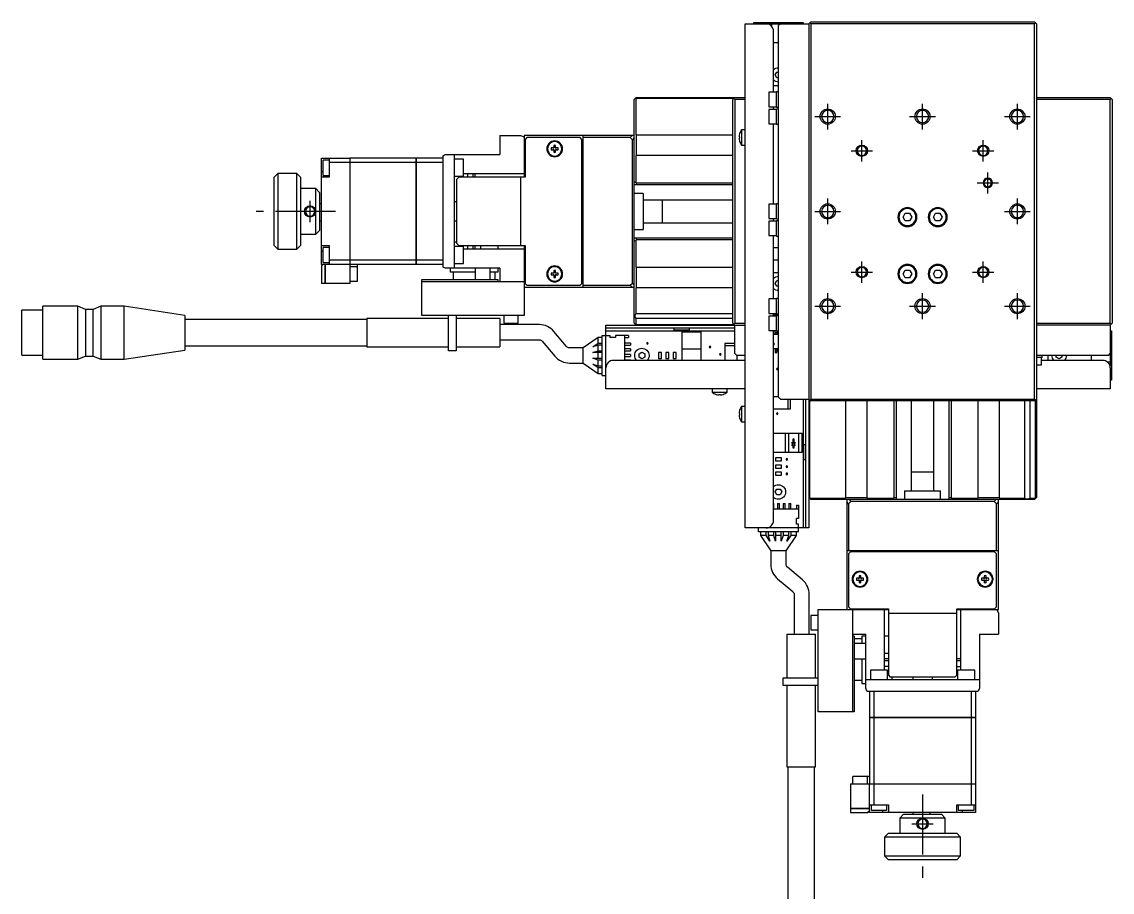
# Model space of a CAD drawing. Extents: x 0 to 465, y -8 to 372.
# Drawn here: x 0 to 287.5, y 142.9 to 372.4 of the extents above; entities that cross this region are included whole.
import ezdxf

# ---------------------------------------------------------------- set-up
doc = ezdxf.new("R2010")
doc.units = 0
doc.header["$LTSCALE"] = 0.5
doc.linetypes.add('CENTER', pattern=[50.8, 31.75, -6.35, 6.35, -6.35])
for name, color, linetype in [('MSM_CENTER', 1, 'CENTER'), ('MSM_CONTINUOUS', 7, 'CONTINUOUS'), ('MSM_NARROW', 5, 'CONTINUOUS')]:
    doc.layers.add(name, color=color, linetype=linetype)

msp = doc.modelspace()

# ---------------------------------------------------------------- linework, layer by layer
at = {"layer": 'MSM_CENTER'}
for p, q in [((212.5, 344.01), (212.5, 350.81)), ((237.5, 344.01), (237.5, 350.81)), ((262.5, 344.01), (262.5, 350.81)), ((209.1, 347.41), (215.9, 347.41)), ((234.1, 347.41), (240.9, 347.41)), ((259.1, 347.41), (265.9, 347.41)), ((221.5, 335.61), (221.5, 341.21)), ((253.5, 335.61), (253.5, 341.21)), ((218.7, 338.41), (224.3, 338.41)), ((250.7, 338.41), (256.3, 338.41)), ((254.7, 327.11), (254.7, 332.71)), ((251.9, 329.91), (257.5, 329.91)), ((76, 319.61), (76, 325.21)), ((212.5, 319.01), (212.5, 325.81)), ((262.5, 319.01), (262.5, 325.81)), ((82.75, 322.41), (61.75, 322.41)), ((209.1, 322.41), (215.9, 322.41)), ((259.1, 322.41), (265.9, 322.41)), ((221.5, 303.61), (221.5, 309.21)), ((253.5, 303.61), (253.5, 309.21)), ((218.7, 306.41), (224.3, 306.41)), ((250.7, 306.41), (256.3, 306.41)), ((212.5, 294.01), (212.5, 300.81)), ((237.5, 294.01), (237.5, 300.81)), ((262.5, 294.01), (262.5, 300.81)), ((209.1, 297.41), (215.9, 297.41)), ((234.1, 297.41), (240.9, 297.41)), ((259.1, 297.41), (265.9, 297.41)), ((237.5, 168.66), (237.5, 146.66)), ((234.7, 160.91), (240.3, 160.91))]:
    msp.add_line(p, q, dxfattribs=at)
at = {"layer": 'MSM_CONTINUOUS'}
for p, q in [((190.7, 238.91), (190.7, 371.91)), ((190.7, 371.91), (207.5, 371.91)), ((193, 371.91), (193, 372.21)), ((193, 372.21), (206, 372.21)), ((197.75, 371.17), (197.75, 371.91)), ((200, 371.91), (199.5, 371.41)), ((199.5, 273.41), (199.5, 371.41)), ((206, 372.21), (206, 371.91)), ((208, 372.41), (207.5, 371.91)), ((207.5, 371.91), (207.5, 238.91)), ((208, 371.91), (207.75, 372.16)), ((208, 372.41), (267, 372.41)), ((267, 371.91), (208, 371.91)), ((208, 371.91), (208, 272.91)), ((267.5, 371.91), (267, 372.41)), ((267.25, 372.16), (267, 371.91)), ((267, 272.91), (267, 371.91)), ((267.5, 371.91), (267.5, 246.91)), ((198.2, 353.81), (198.2, 369.91)), ((198.2, 366.91), (199.5, 366.91)), ((198.63, 358.41), (199.07, 359.16)), ((199.07, 357.66), (198.63, 358.41)), ((199.07, 359.16), (199.5, 359.16)), ((199.5, 357.66), (199.07, 357.66)), ((197, 353.81), (197, 350.01)), ((199, 353.81), (197, 353.81)), ((199.5, 355.51), (198.2, 355.51)), ((199, 349.91), (199, 353.91)), ((199.5, 353.91), (199, 353.91)), ((161.5, 351.91), (162, 352.41)), ((161.5, 292.91), (161.5, 351.91)), ((161.85, 352.26), (161.9, 352.21)), ((161.9, 352.21), (161.9, 342.61)), ((187.8, 352.21), (161.9, 352.21)), ((162, 352.41), (190.7, 352.41)), ((188, 352.41), (187.5, 351.91)), ((187.5, 292.91), (187.5, 351.91)), ((187.75, 352.16), (188, 351.91)), ((188, 351.91), (188, 292.91)), ((190.7, 351.91), (188, 351.91)), ((267.5, 352.41), (287, 352.41)), ((287, 351.91), (267.5, 351.91)), ((287.25, 352.16), (287, 352.41)), ((287, 351.91), (287.25, 352.16)), ((287, 292.91), (287, 351.91)), ((287.5, 351.91), (287.25, 352.16)), ((287.5, 351.91), (287.5, 292.91)), ((197, 350.01), (199, 350.01)), ((197, 349.31), (197, 345.51)), ((199, 349.31), (197, 349.31)), ((198.2, 349.31), (198.2, 350.01)), ((199, 349.91), (199.5, 349.91)), ((199, 345.41), (199, 349.41)), ((199.5, 349.41), (199, 349.41)), ((197, 345.51), (199, 345.51)), ((198.2, 324.31), (198.2, 345.51)), ((199, 345.41), (199.5, 345.41)), ((126, 342.41), (126, 337.41)), ((126, 342.41), (131.5, 342.41)), ((131.5, 342.41), (132.5, 342.03)), ((132.5, 342.41), (132.5, 331.41)), ((161.5, 342.41), (132.5, 342.41)), ((148, 302.41), (148, 342.41)), ((160.39, 341.91), (160.89, 342.41)), ((161.9, 342.61), (187.5, 342.61)), ((162, 342.61), (162, 337.11)), ((189.24, 342.86), (189.24, 342.84)), ((189.8, 343.91), (189.8, 339.91)), ((190.7, 343.91), (189.8, 343.91)), ((133.2, 341.91), (132.7, 341.41)), ((132.7, 341.41), (132.7, 331.41)), ((147.2, 341.91), (133.2, 341.91)), ((140.26, 339.83), (140.26, 339.15)), ((140.74, 339.15), (140.74, 339.83)), ((147.7, 341.41), (147.2, 341.91)), ((147.7, 303.41), (147.7, 341.41)), ((160.39, 341.91), (148, 341.91)), ((161, 341.3), (160.39, 341.91)), ((161.5, 341.8), (161, 341.3)), ((161, 303.52), (161, 341.3)), ((189.11, 342.11), (189.24, 342.11)), ((189.24, 341.71), (189.11, 341.71)), ((189.24, 342.11), (189.24, 341.71)), ((189.24, 340.98), (189.24, 340.96)), ((189.8, 339.91), (190.7, 339.91)), ((79, 336.41), (86.5, 336.41)), ((79, 308.41), (79, 336.41)), ((81, 336.41), (81, 331.41)), ((86.5, 336.41), (86.5, 303.41)), ((86.5, 336.4), (86.51, 336.4)), ((104, 336.41), (86.51, 336.41)), ((86.51, 336.41), (86.51, 304.41)), ((104, 308.41), (104, 336.41)), ((104, 336.4), (104.01, 336.4)), ((104.01, 336.41), (104.01, 308.41)), ((111, 336.41), (104.01, 336.41)), ((111, 337.03), (111, 307.79)), ((112, 337.41), (126, 337.41)), ((114, 337.41), (114, 307.41)), ((140.26, 339.15), (139.58, 339.15)), ((139.58, 338.67), (140.26, 338.67)), ((140.26, 338.67), (140.26, 337.99)), ((141.42, 339.15), (140.74, 339.15)), ((140.74, 337.99), (140.74, 338.67)), ((140.74, 338.67), (141.42, 338.67)), ((161.9, 337.11), (161.9, 330.05)), ((187.5, 337.11), (161.9, 337.11)), ((79.5, 331.91), (79.5, 335.91)), ((81, 335.91), (79.5, 335.91)), ((86.5, 335.26), (81, 335.26)), ((86.5, 335.25), (86.51, 335.25)), ((104, 335.26), (86.51, 335.26)), ((104, 335.25), (104.01, 335.25)), ((111, 335.26), (104.01, 335.26)), ((116.5, 336.16), (114, 336.16)), ((116.5, 331.66), (116.5, 336.16)), ((67.5, 332.41), (66.5, 331.41)), ((66.5, 313.41), (66.5, 331.41)), ((67.5, 332.41), (67.5, 312.41)), ((72.5, 332.41), (67.5, 332.41)), ((72.5, 312.41), (72.5, 332.41)), ((73.5, 331.41), (72.5, 332.41)), ((73.5, 331.41), (73.5, 313.41)), ((79, 332.91), (79.5, 332.91)), ((81, 331.41), (79, 331.41)), ((79.5, 331.91), (81, 331.91)), ((114, 331.66), (116.5, 331.66)), ((115.2, 331.41), (114.7, 330.91)), ((114.7, 313.91), (114.7, 330.91)), ((132.7, 331.41), (115.2, 331.41)), ((116.5, 332.41), (132.7, 332.41)), ((117.5, 332.41), (117.5, 331.41)), ((119, 331.41), (119, 332.41)), ((119.5, 331.41), (119.5, 332.41)), ((131.5, 331.41), (131.5, 313.41)), ((148, 332.41), (147.7, 332.41)), ((147.7, 330.66), (148, 330.66)), ((77.5, 328.41), (73.5, 328.41)), ((77.5, 316.41), (77.5, 328.41)), ((77.5, 328.41), (78.5, 327.41)), ((161.9, 330.05), (161.5, 330.22)), ((187.5, 329.41), (161.5, 329.41)), ((161.9, 330.05), (162, 329.91)), ((162, 329.91), (187.5, 329.91)), ((162, 329.91), (162, 329.41)), ((78.5, 327.41), (78.5, 317.41)), ((114.7, 324.91), (114, 324.91)), ((147.8, 327.41), (147.7, 327.41)), ((147.8, 317.41), (147.8, 327.41)), ((148, 327.21), (147.8, 327.41)), ((163.8, 327.16), (161.5, 327.16)), ((163.8, 327.16), (163.8, 317.66)), ((187.5, 325.41), (163.8, 325.41)), ((168.8, 325.41), (168.8, 319.41)), ((79, 324.41), (78.5, 324.41)), ((197, 324.31), (197, 320.51)), ((199, 324.31), (197, 324.31)), ((199, 320.41), (199, 324.41)), ((199.5, 324.41), (199, 324.41)), ((78.5, 319.91), (79, 319.91)), ((114, 319.91), (114.7, 319.91)), ((163.8, 319.41), (187.5, 319.41)), ((197, 320.51), (199, 320.51)), ((197, 319.81), (197, 316.01)), ((199, 319.81), (197, 319.81)), ((198.2, 319.81), (198.2, 320.51)), ((199, 320.41), (199.5, 320.41)), ((199, 315.91), (199, 319.91)), ((199.5, 319.91), (199, 319.91)), ((232.35, 320.91), (232.92, 321.91)), ((232.92, 319.91), (232.35, 320.91)), ((232.92, 321.91), (234.08, 321.91)), ((234.08, 319.91), (232.92, 319.91)), ((234.08, 321.91), (234.65, 320.91)), ((234.65, 320.91), (234.08, 319.91)), ((240.35, 320.91), (240.92, 321.91)), ((240.92, 319.91), (240.35, 320.91)), ((240.92, 321.91), (242.08, 321.91)), ((242.08, 319.91), (240.92, 319.91)), ((242.08, 321.91), (242.65, 320.91)), ((242.65, 320.91), (242.08, 319.91)), ((73.5, 316.41), (77.5, 316.41)), ((78.5, 317.41), (77.5, 316.41)), ((147.7, 317.41), (147.8, 317.41)), ((147.8, 317.41), (148, 317.61)), ((161.5, 317.66), (163.8, 317.66)), ((66.5, 313.41), (67.5, 312.41)), ((72.5, 312.41), (73.5, 313.41)), ((79, 313.41), (81, 313.41)), ((81, 313.41), (81, 308.41)), ((114, 314.41), (114.7, 314.41)), ((114.7, 313.91), (115.2, 313.41)), ((115.2, 313.41), (132.7, 313.41)), ((117.5, 313.41), (117.5, 312.41)), ((119, 312.41), (119, 313.41)), ((119.5, 312.41), (119.5, 313.41)), ((121, 312.41), (121, 313.41)), ((125.5, 313.41), (125.5, 312.41)), ((132.5, 313.41), (132.5, 294.91)), ((132.7, 313.41), (132.7, 303.41)), ((148, 314.16), (147.7, 314.16)), ((161.5, 315.41), (187.5, 315.41)), ((161.5, 314.6), (161.9, 314.77)), ((162, 314.91), (161.9, 314.77)), ((161.9, 314.77), (161.9, 307.71)), ((162, 315.41), (162, 314.91)), ((187.5, 314.91), (162, 314.91)), ((197, 316.01), (199, 316.01)), ((198.2, 299.31), (198.2, 316.01)), ((199, 315.91), (199.5, 315.91)), ((67.5, 312.41), (72.5, 312.41)), ((79, 311.91), (79.5, 311.91)), ((79.5, 308.91), (79.5, 312.91)), ((81, 312.91), (79.5, 312.91)), ((116.5, 313.16), (114, 313.16)), ((116.5, 308.66), (116.5, 313.16)), ((132.7, 312.41), (116.5, 312.41)), ((147.7, 312.41), (148, 312.41)), ((198.2, 312.91), (199.5, 312.91)), ((86.5, 308.41), (79, 308.41)), ((79.2, 308.11), (79, 308.11)), ((79, 308.11), (79, 303.41)), ((79.2, 308.41), (79.2, 308.11)), ((79.5, 308.91), (81, 308.91)), ((80, 303.41), (80, 308.41)), ((80.01, 308.41), (80.01, 303.41)), ((86.5, 309.57), (81, 309.57)), ((86.5, 309.57), (86.51, 309.57)), ((86.5, 308.42), (86.51, 308.42)), ((86.51, 308.11), (86.5, 308.11)), ((104, 309.57), (86.51, 309.57)), ((104, 308.41), (86.51, 308.41)), ((86.51, 307.91), (88.5, 307.91)), ((88.5, 304.01), (88.5, 308.41)), ((104, 309.57), (104.01, 309.57)), ((104, 308.42), (104.01, 308.42)), ((111, 309.57), (104.01, 309.57)), ((111, 308.41), (104.01, 308.41)), ((114, 308.66), (116.5, 308.66)), ((161.9, 307.71), (187.5, 307.71)), ((162, 307.71), (162, 302.21)), ((199.5, 309.51), (198.2, 309.51)), ((86.51, 307.01), (86.5, 307.01)), ((126, 307.41), (112, 307.41)), ((113, 306.41), (113, 307.41)), ((119.5, 306.41), (113, 306.41)), ((113.75, 306.41), (113.75, 304.41)), ((119.5, 307.41), (119.5, 304.41)), ((123.5, 304.41), (123.5, 307.41)), ((125.5, 306.41), (123.5, 306.41)), ((124.75, 306.41), (124.75, 304.41)), ((125.5, 307.41), (125.5, 306.41)), ((126, 307.41), (126, 303.91)), ((140.26, 306.15), (139.58, 306.15)), ((139.58, 305.67), (140.26, 305.67)), ((140.26, 306.83), (140.26, 306.15)), ((140.26, 305.67), (140.26, 304.99)), ((140.74, 306.15), (140.74, 306.83)), ((141.42, 306.15), (140.74, 306.15)), ((140.74, 305.67), (141.42, 305.67)), ((140.74, 304.99), (140.74, 305.67)), ((198.2, 306.31), (199.5, 306.31)), ((232.35, 305.91), (232.92, 306.91)), ((232.92, 304.91), (232.35, 305.91)), ((232.92, 306.91), (234.08, 306.91)), ((234.08, 304.91), (232.92, 304.91)), ((234.08, 306.91), (234.65, 305.91)), ((234.65, 305.91), (234.08, 304.91)), ((240.35, 305.91), (240.92, 306.91)), ((240.92, 304.91), (240.35, 305.91)), ((240.92, 306.91), (242.08, 306.91)), ((242.08, 304.91), (240.92, 304.91)), ((242.08, 306.91), (242.65, 305.91)), ((242.65, 305.91), (242.08, 304.91)), ((80, 303.41), (79, 303.41)), ((80, 303.42), (80.01, 303.42)), ((86.5, 303.41), (80.01, 303.41)), ((86.51, 304.41), (86.5, 304.41)), ((86.5, 304.01), (88.5, 304.01)), ((105.5, 304.41), (125.5, 304.41)), ((105.5, 294.91), (105.5, 304.41)), ((105.5, 303.91), (132.5, 303.91)), ((125.5, 304.41), (125.5, 303.91)), ((132.5, 302.41), (161.5, 302.41)), ((132.7, 303.41), (133.2, 302.91)), ((133.2, 302.91), (147.2, 302.91)), ((147.2, 302.91), (147.7, 303.41)), ((148, 302.91), (160.39, 302.91)), ((160.39, 302.91), (161, 303.52)), ((160.89, 302.41), (160.39, 302.91)), ((161, 303.52), (161.5, 303.02)), ((161.9, 302.21), (161.9, 295.47)), ((187.5, 302.21), (161.9, 302.21)), ((198.63, 303.41), (199.07, 304.16)), ((199.07, 302.66), (198.63, 303.41)), ((199.07, 304.16), (199.5, 304.16)), ((199.5, 302.66), (199.07, 302.66)), ((197, 299.31), (197, 295.51)), ((199, 299.31), (197, 299.31)), ((199, 295.41), (199, 299.41)), ((199.5, 299.41), (199, 299.41)), ((0, 284.46), (0, 296.36)), ((5.5, 296.36), (0, 296.36)), ((5.5, 283.41), (5.5, 297.41)), ((14.8, 297.41), (5.5, 297.41)), ((14.8, 283.41), (14.8, 297.41)), ((16.8, 296.56), (14.8, 297.41)), ((16.8, 296.56), (16.8, 284.26)), ((18.8, 296.56), (16.8, 296.56)), ((20.8, 297.41), (18.8, 296.56)), ((18.8, 284.26), (18.8, 296.56)), ((20.8, 297.41), (20.8, 283.41)), ((27, 297.41), (20.8, 297.41)), ((27, 283.41), (27, 297.41)), ((43, 294.98), (27, 297.41)), ((43, 294.98), (43, 285.84)), ((91, 293.91), (43, 293.91)), ((91, 294.16), (91, 286.66)), ((112.5, 294.16), (91, 294.16)), ((132.5, 294.91), (105.5, 294.91)), ((112.5, 285.66), (112.5, 294.91)), ((114.5, 294.91), (114.5, 285.66)), ((126, 294.16), (114.5, 294.16)), ((126, 294.16), (126, 286.66)), ((127.1, 294.91), (127.1, 292.91)), ((130.9, 292.91), (130.9, 294.91)), ((161.9, 295.47), (187.5, 295.47)), ((161.9, 294.15), (161.9, 292.61)), ((187.5, 294.15), (161.9, 294.15)), ((197, 295.51), (199, 295.51)), ((197, 294.81), (197, 291.01)), ((199, 294.81), (197, 294.81)), ((198.2, 294.81), (198.2, 295.51)), ((198.5, 295.1), (198.5, 294.81)), ((199.5, 295.1), (198.5, 295.1)), ((199, 295.41), (199.5, 295.41)), ((199, 290.91), (199, 294.91)), ((199.5, 294.91), (199, 294.91)), ((136.46, 292.54), (126, 292.54)), ((127.1, 292.91), (130.9, 292.91)), ((143.63, 286.77), (140.29, 290.75)), ((154, 275.61), (154, 292.41)), ((154, 292.41), (190.7, 292.41)), ((188, 291.61), (154, 291.61)), ((154, 290.91), (188, 290.91)), ((161.85, 292.56), (161.5, 292.91)), ((161.9, 292.61), (161.85, 292.56)), ((161.85, 292.56), (162, 292.41)), ((161.9, 292.61), (187.8, 292.61)), ((172, 290.91), (172, 291.61)), ((176, 291.11), (172, 291.11)), ((174, 290.66), (179, 290.66)), ((174, 290.66), (174, 283.11)), ((176, 291.61), (176, 290.91)), ((179, 290.66), (179, 283.11)), ((187.5, 292.91), (187.75, 292.66)), ((188, 292.91), (187.75, 292.66)), ((187.75, 292.66), (188, 292.41)), ((188, 292.91), (190.7, 292.91)), ((188, 284.91), (188, 292.41)), ((197, 291.01), (199, 291.01)), ((198.2, 240.91), (198.2, 291.01)), ((198.65, 290.81), (198.76, 290.87)), ((198.65, 290.07), (198.65, 290.81)), ((198.65, 290.51), (199.08, 290.51)), ((198.76, 290.87), (198.76, 291.01)), ((198.96, 291.01), (198.96, 290.87)), ((198.96, 290.87), (199.08, 290.81)), ((199, 290.91), (199.5, 290.91)), ((199.08, 290.81), (199.08, 290.07)), ((267.5, 292.91), (287, 292.91)), ((287, 292.41), (267.5, 292.41)), ((287.25, 292.66), (287, 292.91)), ((287, 292.41), (287.25, 292.66)), ((287, 292.41), (287, 281.66)), ((287, 290.91), (287.3, 290.91)), ((287.25, 292.66), (287.5, 292.91)), ((287.3, 290.91), (287.3, 277.91)), ((126, 288.54), (136.46, 288.54)), ((137.22, 288.18), (140.57, 284.2)), ((152, 289.16), (148, 286.41)), ((150.55, 286.66), (152, 287.66)), ((152, 287.66), (152, 289.16)), ((153, 289.16), (152, 289.16)), ((152, 287.66), (153, 287.66)), ((153, 289.66), (155, 289.66)), ((153, 279.16), (153, 289.66)), ((155, 289.66), (155, 289.16)), ((156.5, 289.16), (155, 289.16)), ((156.5, 289.66), (156.5, 289.16)), ((160, 289.66), (156.5, 289.66)), ((159, 283.11), (159, 289.66)), ((159, 289.16), (160, 289.16)), ((160.5, 287.66), (159, 287.66)), ((160, 289.66), (160, 289.16)), ((160.5, 287.66), (160.5, 287.16)), ((188, 287.56), (185.4, 287.56)), ((185.4, 287.56), (185.4, 283.11)), ((198.2, 290.07), (199.5, 290.07)), ((27, 283.41), (43, 285.84)), ((43, 286.91), (91, 286.91)), ((91, 286.66), (112.5, 286.66)), ((114.5, 285.66), (112.5, 285.66)), ((114.5, 286.66), (126, 286.66)), ((148, 286.41), (144.4, 286.41)), ((148, 282.41), (148, 286.41)), ((152, 287.16), (150.55, 286.66)), ((150.55, 285.16), (152, 285.66)), ((153, 285.16), (150.55, 285.16)), ((152, 285.66), (152, 287.16)), ((153, 287.16), (152, 287.16)), ((152, 285.66), (153, 285.66)), ((152, 283.66), (152, 285.16)), ((159, 287.16), (160.5, 287.16)), ((160.5, 286.16), (159, 286.16)), ((159, 285.66), (160.5, 285.66)), ((160.5, 284.66), (159, 284.66)), ((160.5, 286.16), (160.5, 285.66)), ((160.5, 284.66), (160.5, 284.16)), ((162.75, 284.84), (163.5, 285.28)), ((162.75, 283.98), (162.75, 284.84)), ((163.5, 285.28), (164.25, 284.84)), ((164.25, 284.84), (164.25, 283.98)), ((168.69, 285.21), (167.89, 285.21)), ((167.89, 285.21), (167.89, 283.61)), ((168.69, 283.61), (168.69, 285.21)), ((170.59, 285.21), (169.79, 285.21)), ((169.79, 285.21), (169.79, 283.61)), ((170.59, 283.61), (170.59, 285.21)), ((172.5, 285.21), (171.7, 285.21)), ((171.7, 285.21), (171.7, 283.61)), ((172.5, 283.61), (172.5, 285.21)), ((174, 286.16), (179, 286.16)), ((188, 286.96), (185.4, 286.96)), ((188, 284.91), (188.5, 284.41)), ((199.5, 286.17), (198.2, 286.17)), ((198.65, 286.17), (198.65, 285.44)), ((199.08, 285.73), (198.65, 285.73)), ((198.76, 285.37), (198.65, 285.44)), ((198.76, 285.12), (198.76, 285.37)), ((198.76, 285.12), (198.96, 285.12)), ((199.08, 285.44), (198.96, 285.37)), ((198.96, 285.37), (198.96, 285.12)), ((199.08, 286.17), (199.08, 285.44)), ((286.5, 284.41), (287, 284.91)), ((0, 284.46), (5.5, 284.46)), ((5.5, 283.41), (14.8, 283.41)), ((14.8, 283.41), (16.8, 284.26)), ((16.8, 284.26), (18.8, 284.26)), ((18.8, 284.26), (20.8, 283.41)), ((20.8, 283.41), (27, 283.41)), ((144.4, 282.41), (148, 282.41)), ((148, 282.41), (152, 279.66)), ((152, 283.16), (150.55, 283.66)), ((150.55, 283.66), (153, 283.66)), ((152, 281.16), (150.55, 282.16)), ((150.55, 282.16), (152, 281.66)), ((152, 281.66), (152, 283.16)), ((153, 283.16), (152, 283.16)), ((190.7, 283.11), (156, 283.11)), ((159, 284.16), (160.5, 284.16)), ((160.5, 283.16), (159, 283.16)), ((160.5, 283.16), (160.5, 283.11)), ((163.5, 283.54), (162.75, 283.98)), ((164.25, 283.98), (163.5, 283.54)), ((167.89, 283.61), (168.69, 283.61)), ((169.79, 283.61), (170.59, 283.61)), ((171.7, 283.61), (172.5, 283.61)), ((190.7, 284.41), (188.5, 284.41)), ((188.6, 283.11), (188.6, 284.41)), ((286.5, 284.41), (267.5, 284.41)), ((269, 283.91), (267.5, 283.91)), ((267.5, 281.91), (268.9, 281.91)), ((268.9, 281.91), (268.9, 283.91)), ((285, 283.11), (268.9, 283.11)), ((269, 283.91), (269, 284.41)), ((270.6, 283.11), (270.6, 284.41)), ((272.75, 283.98), (272.75, 284.41)), ((273.5, 283.54), (272.75, 283.98)), ((274.25, 283.98), (273.5, 283.54)), ((274.25, 284.41), (274.25, 283.98)), ((282, 284.41), (282, 283.11)), ((287, 282.66), (286.26, 282.66)), ((152, 281.66), (153, 281.66)), ((152, 279.66), (152, 281.16)), ((153, 281.16), (152, 281.16)), ((152, 279.66), (153, 279.66)), ((153, 279.16), (154, 279.16)), ((286.92, 281.66), (287, 281.66)), ((287, 281.11), (287, 275.61)), ((287.3, 277.91), (287, 277.91)), ((190.7, 275.61), (154, 275.61)), ((182, 275.61), (182, 274.71)), ((182, 274.71), (186, 274.71)), ((183.05, 274.15), (183.07, 274.15)), ((183.8, 274.15), (184.2, 274.15)), ((183.8, 274.02), (183.8, 274.15)), ((184.2, 274.15), (184.2, 274.02)), ((184.93, 274.15), (184.95, 274.15)), ((186, 274.71), (186, 275.61)), ((199.5, 273.51), (198.2, 273.51)), ((199.5, 273.41), (200, 272.91)), ((287, 275.61), (267.5, 275.61)), ((189.8, 270.91), (189.8, 266.91)), ((190.7, 270.91), (189.8, 270.91)), ((198.2, 270.31), (202.65, 270.31)), ((200, 272.91), (207.5, 272.91)), ((202.05, 270.31), (202.05, 272.91)), ((202.65, 270.31), (202.65, 272.91)), ((206, 272.91), (206, 238.91)), ((206.7, 238.91), (206.7, 272.91)), ((207.5, 272.91), (208, 272.41)), ((207.7, 272.71), (207.7, 246.81)), ((207.75, 272.66), (208, 272.91)), ((208, 272.91), (267, 272.91)), ((267, 272.41), (208, 272.41)), ((217.3, 246.81), (217.3, 272.41)), ((222.8, 272.41), (222.8, 246.81)), ((230, 246.91), (230, 272.41)), ((230.5, 272.41), (230.5, 246.41)), ((234.5, 272.41), (234.5, 248.71)), ((240.5, 248.71), (240.5, 272.41)), ((244.5, 246.41), (244.5, 272.41)), ((245, 272.41), (245, 246.91)), ((252.2, 246.81), (252.2, 272.41)), ((257.7, 272.41), (257.7, 246.81)), ((264.44, 246.81), (264.44, 272.41)), ((265.76, 272.41), (265.76, 246.81)), ((267, 272.91), (267.25, 272.66)), ((267, 272.41), (267.5, 272.91)), ((267.3, 246.81), (267.3, 272.71)), ((189.11, 269.11), (189.24, 269.11)), ((189.24, 268.71), (189.11, 268.71)), ((189.24, 269.86), (189.24, 269.84)), ((189.24, 269.11), (189.24, 268.71)), ((189.24, 267.98), (189.24, 267.96)), ((189.8, 266.91), (190.7, 266.91)), ((198.2, 263.91), (205.75, 263.91)), ((201.25, 263.91), (201.25, 258.91)), ((202.25, 258.91), (202.25, 263.91)), ((203.42, 262.41), (203.57, 262.41)), ((203.42, 261.46), (203.42, 262.41)), ((203.57, 262.41), (203.57, 261.46)), ((204.75, 263.91), (204.75, 258.91)), ((205.75, 258.91), (205.75, 263.91)), ((198.2, 258.91), (205.75, 258.91)), ((203.05, 261.31), (203.05, 261.46)), ((203.05, 261.46), (203.42, 261.46)), ((203.44, 261.31), (203.05, 261.31)), ((203.05, 260.63), (203.44, 261.31)), ((203.42, 260.63), (203.05, 260.63)), ((203.42, 259.93), (203.42, 260.63)), ((203.57, 259.93), (203.42, 259.93)), ((203.95, 261.31), (203.56, 261.31)), ((203.56, 261.31), (203.95, 260.63)), ((203.57, 261.46), (203.95, 261.46)), ((203.95, 260.63), (203.57, 260.63)), ((203.57, 260.63), (203.57, 259.93)), ((203.95, 261.46), (203.95, 261.31)), ((206, 260.91), (206.7, 260.91)), ((206.2, 256.91), (206.2, 260.91)), ((198.7, 257.41), (198.7, 256.61)), ((200.3, 257.41), (198.7, 257.41)), ((198.7, 256.61), (200.3, 256.61)), ((200.3, 256.61), (200.3, 257.41)), ((206.7, 256.91), (206, 256.91)), ((198.7, 255.5), (198.7, 254.7)), ((200.3, 255.5), (198.7, 255.5)), ((198.7, 254.7), (200.3, 254.7)), ((198.7, 253.6), (198.7, 252.8)), ((200.3, 253.6), (198.7, 253.6)), ((200.3, 254.7), (200.3, 255.5)), ((200.3, 252.8), (200.3, 253.6)), ((234.5, 253.71), (240.5, 253.71)), ((198.7, 252.8), (200.3, 252.8)), ((198.63, 248.41), (199.07, 249.16)), ((199.07, 247.66), (198.63, 248.41)), ((199.07, 249.16), (199.93, 249.16)), ((199.93, 247.66), (199.07, 247.66)), ((199.93, 249.16), (200.37, 248.41)), ((200.37, 248.41), (199.93, 247.66)), ((232.75, 248.71), (242.25, 248.71)), ((232.75, 248.71), (232.75, 246.41)), ((242.25, 246.41), (242.25, 248.71)), ((198.2, 245.41), (198.25, 245.41)), ((198.25, 243.91), (198.25, 245.41)), ((199.25, 245.41), (199.75, 245.41)), ((199.25, 245.41), (199.25, 243.91)), ((199.75, 243.91), (199.75, 245.41)), ((200.75, 245.41), (201.25, 245.41)), ((200.75, 245.41), (200.75, 243.91)), ((201.25, 243.91), (201.25, 245.41)), ((202.25, 245.41), (202.75, 245.41)), ((202.25, 245.41), (202.25, 243.91)), ((202.75, 243.91), (202.75, 245.41)), ((204.25, 244.91), (204.75, 244.91)), ((204.25, 244.91), (204.25, 243.91)), ((204.75, 244.91), (204.75, 241.41)), ((207.5, 246.91), (207.65, 246.76)), ((207.65, 246.76), (207.7, 246.81)), ((208, 246.41), (207.65, 246.76)), ((207.7, 246.81), (217.3, 246.81)), ((267, 246.41), (208, 246.41)), ((217.3, 246.91), (222.8, 246.91)), ((217.5, 246.41), (217.5, 217.41)), ((218, 245.3), (217.5, 245.8)), ((218.61, 245.91), (218, 245.3)), ((218, 245.3), (218, 232.91)), ((218.11, 246.41), (218.61, 245.91)), ((256.39, 245.91), (218.61, 245.91)), ((222.8, 246.81), (229.86, 246.81)), ((229.86, 246.81), (229.69, 246.41)), ((229.86, 246.81), (230, 246.91)), ((230, 246.91), (230.5, 246.91)), ((244.5, 246.91), (245, 246.91)), ((245, 246.91), (245.14, 246.81)), ((245.31, 246.41), (245.14, 246.81)), ((245.14, 246.81), (252.2, 246.81)), ((252.2, 246.91), (257.7, 246.91)), ((256.39, 245.91), (256.89, 246.41)), ((257, 245.3), (256.39, 245.91)), ((257.5, 245.8), (257, 245.3)), ((257, 232.91), (257, 245.3)), ((257.5, 217.41), (257.5, 246.41)), ((257.7, 246.81), (264.44, 246.81)), ((265.76, 246.81), (267.3, 246.81)), ((267.5, 246.91), (267, 246.41)), ((267.3, 246.81), (267.35, 246.76)), ((204.75, 243.91), (198.2, 243.91)), ((207.5, 238.91), (190.7, 238.91)), ((194.25, 237.91), (194.25, 238.91)), ((204.75, 241.41), (204.25, 241.41)), ((204.25, 239.91), (204.25, 241.41)), ((204.75, 239.91), (204.25, 239.91)), ((204.75, 237.91), (204.75, 239.91)), ((204.75, 237.91), (194.25, 237.91)), ((194.75, 237.91), (194.75, 236.91)), ((196.25, 236.91), (194.75, 236.91)), ((194.75, 236.91), (197.5, 232.91)), ((196.25, 236.91), (196.25, 237.91)), ((197.25, 235.46), (196.25, 236.91)), ((196.75, 237.91), (196.75, 236.91)), ((198.25, 236.91), (196.75, 236.91)), ((196.75, 236.91), (197.25, 235.46)), ((198.25, 236.91), (198.25, 237.91)), ((198.75, 235.46), (198.25, 236.91)), ((198.75, 237.91), (198.75, 235.46)), ((200.25, 236.91), (198.75, 236.91)), ((200.25, 235.46), (200.25, 237.91)), ((200.75, 236.91), (200.25, 235.46)), ((200.75, 237.91), (200.75, 236.91)), ((202.25, 236.91), (200.75, 236.91)), ((201.5, 232.91), (204.25, 236.91)), ((202.75, 236.91), (201.75, 235.46)), ((201.75, 235.46), (202.25, 236.91)), ((202.25, 236.91), (202.25, 237.91)), ((202.75, 237.91), (202.75, 236.91)), ((204.25, 236.91), (202.75, 236.91)), ((204.25, 236.91), (204.25, 237.91)), ((201.5, 232.91), (197.5, 232.91)), ((197.5, 232.91), (197.5, 229.31)), ((201.5, 229.31), (201.5, 232.91)), ((257.5, 232.91), (217.5, 232.91)), ((227.5, 232.91), (227.5, 232.61)), ((229.25, 232.61), (229.25, 232.91)), ((232.7, 232.91), (232.5, 232.71)), ((242.5, 232.71), (242.3, 232.91)), ((245.75, 232.91), (245.75, 232.61)), ((247.5, 232.61), (247.5, 232.91)), ((218.5, 232.61), (218, 232.11)), ((218, 232.11), (218, 218.11)), ((256.5, 232.61), (218.5, 232.61)), ((242.5, 232.71), (232.5, 232.71)), ((232.5, 232.71), (232.5, 232.61)), ((242.5, 232.61), (242.5, 232.71)), ((257, 232.11), (256.5, 232.61)), ((257, 218.11), (257, 232.11)), ((205.84, 225.2), (201.86, 228.54)), ((199.29, 225.48), (203.27, 222.14)), ((220.76, 225.65), (220.08, 225.65)), ((220.08, 225.17), (220.76, 225.17)), ((220.76, 226.33), (220.76, 225.65)), ((220.76, 225.17), (220.76, 224.49)), ((221.24, 225.65), (221.24, 226.33)), ((221.92, 225.65), (221.24, 225.65)), ((221.24, 225.17), (221.92, 225.17)), ((221.24, 224.49), (221.24, 225.17)), ((253.76, 225.65), (253.08, 225.65)), ((253.08, 225.17), (253.76, 225.17)), ((253.76, 226.33), (253.76, 225.65)), ((253.76, 225.17), (253.76, 224.49)), ((254.24, 225.65), (254.24, 226.33)), ((254.92, 225.65), (254.24, 225.65)), ((254.24, 224.49), (254.24, 225.17)), ((254.24, 225.17), (254.92, 225.17)), ((203.63, 221.37), (203.63, 210.91)), ((207.63, 210.91), (207.63, 221.37)), ((208, 215.81), (208, 212.01)), ((210, 215.81), (208, 215.81)), ((210, 190.41), (210, 217.41)), ((210, 217.41), (228.5, 217.41)), ((218, 218.11), (218.5, 217.61)), ((218.5, 217.61), (228.5, 217.61)), ((219, 217.41), (219, 190.41)), ((227.5, 201.41), (227.5, 217.61)), ((228.5, 217.61), (228.5, 200.11)), ((228.5, 216.41), (246.5, 216.41)), ((246.5, 200.11), (246.5, 217.61)), ((246.5, 217.61), (256.5, 217.61)), ((246.5, 217.41), (257.5, 217.41)), ((247.5, 217.61), (247.5, 201.41)), ((256.5, 217.61), (257, 218.11)), ((257.12, 217.41), (257.5, 216.41)), ((257.5, 216.41), (257.5, 210.91)), ((201.75, 210.91), (209.25, 210.91)), ((201.75, 210.91), (201.75, 199.41)), ((208, 212.01), (210, 212.01)), ((209.25, 199.41), (209.25, 210.91)), ((219, 210.91), (222.5, 210.91)), ((219.5, 210.41), (219, 210.41)), ((219.5, 210.41), (219.5, 190.41)), ((221.5, 210.41), (221.5, 208.41)), ((222.5, 210.41), (221.5, 210.41)), ((222.5, 196.91), (222.5, 210.91)), ((228.5, 210.41), (227.5, 210.41)), ((252.5, 210.91), (252.5, 196.91)), ((252.5, 210.91), (257.5, 210.91)), ((221.5, 209.66), (219.5, 209.66)), ((222.5, 208.41), (219.5, 208.41)), ((219.5, 204.41), (222.5, 204.41)), ((221.5, 204.41), (221.5, 197.91)), ((227.5, 205.91), (228.5, 205.91)), ((228.5, 204.41), (227.5, 204.41)), ((247.5, 204.41), (246.5, 204.41)), ((228.25, 201.41), (223.75, 201.41)), ((223.75, 201.41), (223.75, 198.91)), ((228.5, 203.91), (227.5, 203.91)), ((228.5, 202.41), (227.5, 202.41)), ((228.25, 198.91), (228.25, 201.41)), ((247.5, 203.91), (246.5, 203.91)), ((246.5, 202.41), (247.5, 202.41)), ((251.25, 201.41), (246.75, 201.41)), ((246.75, 201.41), (246.75, 198.91)), ((251.25, 198.91), (251.25, 201.41)), ((200.75, 197.41), (200.75, 199.41)), ((200.75, 199.41), (210, 199.41)), ((221.5, 198.66), (219.5, 198.66)), ((222.5, 198.91), (252.5, 198.91)), ((228.5, 200.11), (229, 199.61)), ((246, 199.61), (229, 199.61)), ((229.5, 198.91), (229.5, 199.61)), ((235, 198.91), (235, 199.61)), ((240, 199.61), (240, 198.91)), ((246, 199.61), (246.5, 200.11)), ((210, 197.41), (200.75, 197.41)), ((201.75, 197.41), (201.75, 175.91)), ((209.25, 175.91), (209.25, 197.41)), ((221.5, 197.91), (222.5, 197.91)), ((222.88, 195.91), (252.12, 195.91)), ((223.5, 195.91), (223.5, 188.92)), ((224.65, 195.91), (224.65, 188.92)), ((250.35, 195.91), (250.35, 188.92)), ((251.5, 195.91), (251.5, 188.92)), ((219.5, 190.41), (210, 190.41)), ((223.5, 188.92), (251.5, 188.92)), ((223.5, 188.91), (223.5, 171.42)), ((251.5, 188.91), (223.5, 188.91)), ((223.51, 188.91), (223.51, 188.92)), ((224.65, 188.91), (224.65, 171.42)), ((224.66, 188.91), (224.66, 188.92)), ((250.34, 188.91), (250.34, 188.92)), ((250.35, 188.91), (250.35, 171.42)), ((251.49, 188.91), (251.49, 188.92)), ((251.5, 188.91), (251.5, 171.42)), ((201.75, 175.91), (209.25, 175.91)), ((202, 175.91), (202, 127.91)), ((209, 127.91), (209, 175.91)), ((219.1, 171.41), (219.1, 173.41)), ((223.5, 173.41), (219.1, 173.41)), ((223, 171.42), (223, 173.41)), ((218.5, 171.41), (218.5, 164.92)), ((218.5, 171.41), (251.5, 171.41)), ((219.5, 171.41), (219.5, 171.42)), ((219.5, 171.42), (251.5, 171.42)), ((222.1, 171.42), (222.1, 171.41)), ((223.2, 171.42), (223.2, 171.41)), ((223.5, 163.91), (223.5, 171.41)), ((223.51, 171.41), (223.51, 171.42)), ((224.65, 171.41), (224.65, 165.91)), ((224.66, 171.41), (224.66, 171.42)), ((250.34, 171.41), (250.34, 171.42)), ((250.35, 171.41), (250.35, 165.91)), ((251.49, 171.41), (251.49, 171.42)), ((251.5, 171.41), (251.5, 163.91)), ((218.5, 164.92), (223.5, 164.92)), ((218.5, 164.91), (218.5, 163.91)), ((223.5, 164.91), (218.5, 164.91)), ((218.5, 163.91), (223.2, 163.91)), ((218.51, 164.91), (218.51, 164.92)), ((223.2, 163.91), (223.2, 164.11)), ((223.2, 164.11), (223.5, 164.11)), ((223.5, 165.91), (228.5, 165.91)), ((251.5, 163.91), (223.5, 163.91)), ((224, 164.41), (224, 165.91)), ((228, 164.41), (224, 164.41)), ((227, 163.91), (227, 164.41)), ((228, 165.91), (228, 164.41)), ((228.5, 165.91), (228.5, 163.91)), ((235, 163.41), (235, 163.91)), ((239.5, 163.41), (239.5, 163.91)), ((246.5, 163.91), (246.5, 165.91)), ((246.5, 165.91), (251.5, 165.91)), ((247, 164.41), (247, 165.91)), ((251, 164.41), (247, 164.41)), ((248, 163.91), (248, 164.41)), ((251, 165.91), (251, 164.41)), ((231.5, 162.41), (232.5, 163.41)), ((231.5, 162.41), (231.5, 158.41)), ((243.5, 162.41), (231.5, 162.41)), ((232.5, 163.41), (242.5, 163.41)), ((242.5, 163.41), (243.5, 162.41)), ((243.5, 158.41), (243.5, 162.41)), ((228.5, 158.41), (227.5, 157.41)), ((228.5, 158.41), (246.5, 158.41)), ((247.5, 157.41), (246.5, 158.41)), ((247.5, 157.41), (227.5, 157.41)), ((227.5, 157.41), (227.5, 152.41)), ((247.5, 152.41), (247.5, 157.41)), ((227.5, 152.41), (247.5, 152.41)), ((227.5, 152.41), (228.5, 151.41)), ((246.5, 151.41), (247.5, 152.41)), ((246.5, 151.41), (228.5, 151.41))]:
    msp.add_line(p, q, dxfattribs=at)
at = {"layer": 'MSM_CONTINUOUS', "extrusion": (0, 0, -1)}
for centre, radius in [((-212.5, 347.41), 1.62), ((-237.5, 347.41), 1.62), ((-262.5, 347.41), 1.62), ((-140.5, 338.91), 2.1), ((-140.5, 338.91), 1.9), ((-221.5, 338.41), 1.23), ((-253.5, 338.41), 1.23), ((-254.7, 329.91), 1.01), ((-76, 322.41), 1.23), ((-212.5, 322.41), 1.62), ((-233.5, 320.91), 2.5), ((-233.5, 320.91), 2.25), ((-241.5, 320.91), 2.5), ((-241.5, 320.91), 2.25), ((-262.5, 322.41), 1.62), ((-140.5, 305.91), 2.1), ((-140.5, 305.91), 1.9), ((-221.5, 306.41), 1.23), ((-233.5, 305.91), 2.5), ((-233.5, 305.91), 2.25), ((-241.5, 305.91), 2.5), ((-241.5, 305.91), 2.25), ((-253.5, 306.41), 1.23), ((-212.5, 297.41), 1.62), ((-237.5, 297.41), 1.62), ((-262.5, 297.41), 1.62), ((-164.96, 287.59), 0.2), ((-181.46, 286.63), 0.2), ((-184.16, 284.73), 0.2), ((-199.18, 280.82), 0.2), ((-199.18, 269.07), 0.2), ((-201.72, 257.01), 0.2), ((-201.72, 255.1), 0.2), ((-201.72, 253.2), 0.2), ((-221, 225.41), 2.1), ((-221, 225.41), 1.9), ((-254, 225.41), 2.1), ((-254, 225.41), 1.9), ((-237.5, 160.91), 1.23)]:
    msp.add_circle(centre, radius, dxfattribs=at)
at = {"layer": 'MSM_CONTINUOUS'}
for centre, radius, start, end in [((196.2, 369.91), 2, 0, 90), ((192.3, 341.91), 3.19, 163.0947, 176.4096), ((192.3, 341.91), 3.2, 141.3178, 162.73), ((140.5, 338.91), 0.95, 75.3667, 104.6333), ((140.5, 338.91), 0.365, 48.8496, 131.1504), ((192.3, 341.91), 3.19, 183.5904, 196.9053), ((192.3, 341.91), 3.2, 197.27, 218.6822), ((140.5, 338.91), 0.95, 165.3667, 194.6333), ((140.5, 338.91), 0.365, 138.8496, 221.1504), ((140.5, 338.91), 0.365, 228.8496, 311.1504), ((140.5, 338.91), 0.95, 255.3667, 284.6333), ((140.5, 338.91), 0.365, 318.8496, 41.1504), ((140.5, 338.91), 0.95, 345.3667, 14.6333), ((140.5, 305.91), 0.95, 165.3667, 194.6333), ((140.5, 305.91), 0.365, 138.8496, 221.1504), ((140.5, 305.91), 0.95, 75.3667, 104.6333), ((140.5, 305.91), 0.365, 48.8496, 131.1504), ((140.5, 305.91), 0.365, 228.8496, 311.1504), ((140.5, 305.91), 0.95, 255.3667, 284.6333), ((140.5, 305.91), 0.365, 318.8496, 41.1504), ((140.5, 305.91), 0.95, 345.3667, 14.6333), ((162.65, 294.81), 1, 138.5904, 221.4096), ((136.46, 287.54), 5, 40, 90), ((198.05, 287.42), 0.35, 295.3769, 64.6231), ((144.4, 287.41), 5, 220, 270), ((156, 281.11), 2, 90, 180), ((285, 281.11), 2, 0, 90), ((184, 277.21), 3.2, 231.3178, 252.73), ((184, 277.21), 3.19, 253.0947, 266.4096), ((184, 277.21), 3.19, 273.5904, 286.9053), ((184, 277.21), 3.2, 287.27, 308.6822), ((192.3, 268.91), 3.2, 141.3178, 162.73), ((192.3, 268.91), 3.19, 163.0947, 176.4096), ((192.3, 268.91), 3.19, 183.5904, 196.9053), ((192.3, 268.91), 3.2, 197.27, 218.6822), ((265.1, 247.56), 1, 228.5904, 311.4096), ((196.2, 240.91), 2, 270, 0), ((202.5, 229.31), 5, 180, 230), ((202.63, 221.37), 5, 0, 50), ((221, 225.41), 0.95, 165.3667, 194.6333), ((221, 225.41), 0.365, 138.8496, 221.1504), ((221, 225.41), 0.95, 75.3667, 104.6333), ((221, 225.41), 0.365, 48.8496, 131.1504), ((221, 225.41), 0.365, 228.8496, 311.1504), ((221, 225.41), 0.95, 255.3667, 284.6333), ((221, 225.41), 0.365, 318.8496, 41.1504), ((221, 225.41), 0.95, 345.3667, 14.6333), ((254, 225.41), 0.95, 165.3667, 194.6333), ((254, 225.41), 0.365, 138.8496, 221.1504), ((254, 225.41), 0.95, 75.3667, 104.6333), ((254, 225.41), 0.365, 48.8496, 131.1504), ((254, 225.41), 0.365, 228.8496, 311.1504), ((254, 225.41), 0.95, 255.3667, 284.6333), ((254, 225.41), 0.365, 318.8496, 41.1504), ((254, 225.41), 0.95, 345.3667, 14.6333)]:
    msp.add_arc(centre, radius, start, end, dxfattribs=at)
at = {"layer": 'MSM_CONTINUOUS', "extrusion": (0, 0, -1)}
for centre, radius, start, end in [((-199.5, 358.41), 1.9, 46.8264, 90), ((-199.5, 358.41), 1.9, 270, 313.1736), ((-112, 335.91), 1.5, 48.1897, 90), ((-112, 308.91), 1.5, 270, 311.8103), ((-199.5, 303.41), 1.9, 46.8264, 90), ((-199.5, 303.41), 1.9, 270, 313.1736), ((-136.46, 287.54), 1, 90, 140), ((-144.4, 287.41), 1, 270, 320), ((-163.5, 284.41), 1.9, 316.8264, 223.1735), ((-273.5, 284.41), 1.9, 316.8264, 0), ((-273.5, 284.41), 1.9, 180, 223.1736), ((-199.5, 248.41), 1.9, 46.8264, 313.1736), ((-202.5, 229.31), 1, 310, 0), ((-202.63, 221.37), 1, 130, 180), ((-224, 196.91), 1.5, 318.1897, 0), ((-251, 196.91), 1.5, 180, 221.8103)]:
    msp.add_arc(centre, radius, start, end, dxfattribs=at)
at = {"layer": 'MSM_NARROW'}
for centre, radius in [((212.5, 347.41), 2), ((237.5, 347.41), 2), ((262.5, 347.41), 2), ((221.5, 338.41), 1.5), ((253.5, 338.41), 1.5), ((76, 322.41), 1.5), ((212.5, 322.41), 2), ((262.5, 322.41), 2), ((221.5, 306.41), 1.5), ((253.5, 306.41), 1.5), ((212.5, 297.41), 2), ((237.5, 297.41), 2), ((262.5, 297.41), 2), ((237.5, 160.91), 1.5)]:
    msp.add_circle(centre, radius, dxfattribs=at)
at = {"layer": 'MSM_NARROW', "extrusion": (0, 0, -1)}
msp.add_circle((-254.7, 329.91), 1.25, dxfattribs=at)

doc.saveas('drawing.dxf')
